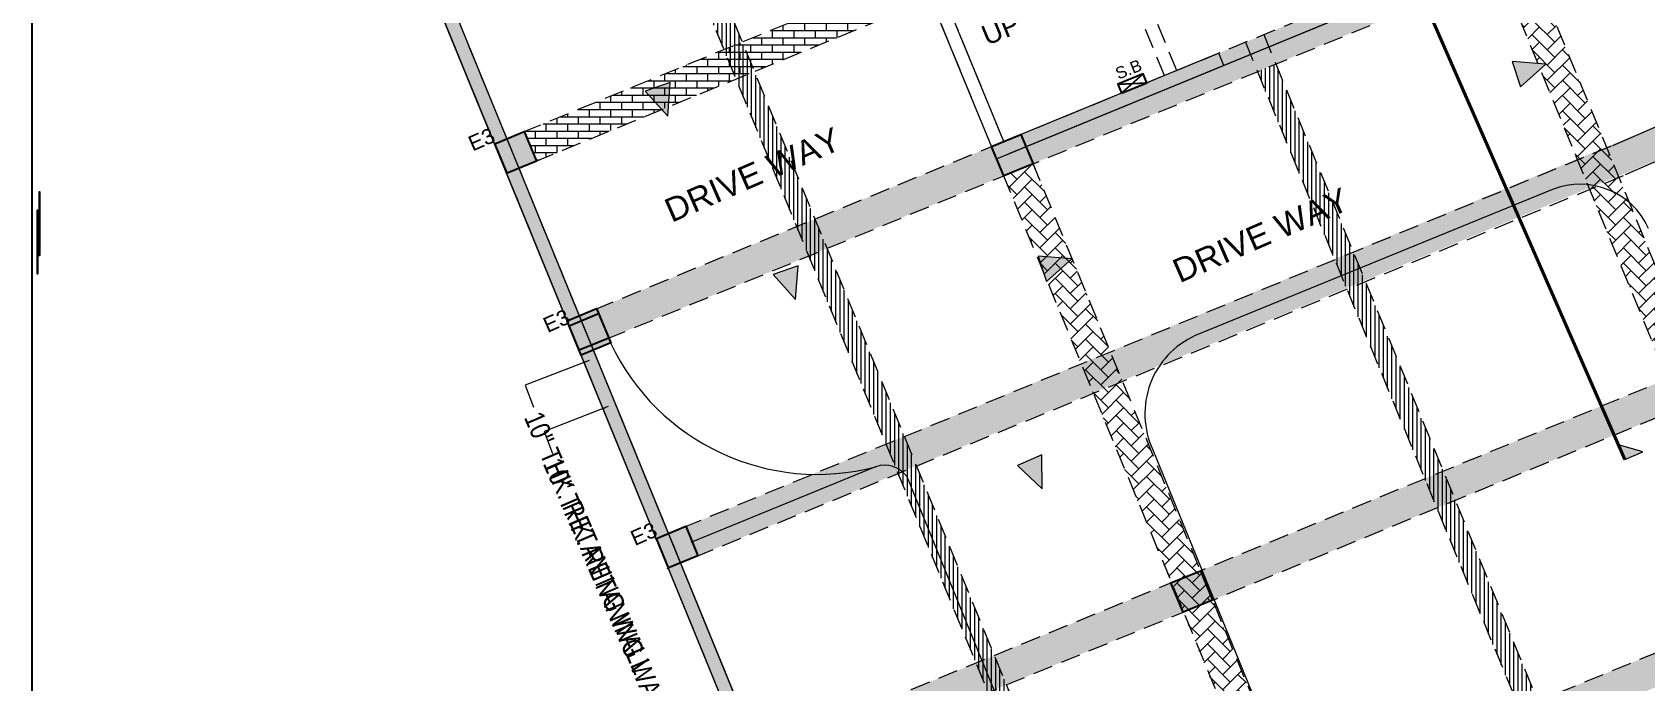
# Model space of a CAD drawing. Header units: inches. Extents: x -13956017 to 293115509, y -946740 to -305538.
# Drawn here: x 1187607 to 1188825, y -915376 to -914886 of the extents above; entities that cross this region are included whole.
import ezdxf

# ---------------------------------------------------------------- set-up
doc = ezdxf.new("R2010")
doc.units = ezdxf.units.IN
doc.header["$LTSCALE"] = 6
doc.linetypes.add('CONTINOUS', pattern=[2000000.0, 1000000.0, 1000000.0])
doc.linetypes.add('DASHED2', pattern=[0.375, 0.25, -0.125])
for name, color, linetype in [('A-CUTOUT', 3, 'CONTINOUS'), ('CELLING', 251, 'Continuous'), ('COLL SIZE', 160, 'Continuous'), ('DIM', 7, 'Continuous'), ('door', 5, 'Continuous'), ('E-WIRING', 251, 'Continuous'), ('FITTING', 24, 'Continuous')]:
    doc.layers.add(name, color=color, linetype=linetype)
for name, color, linetype, lineweight in [('column', 240, 'Continuous', 25), ('DIM-2', 1, 'Continuous', 13), ('Hatch', 251, 'Continuous', 0), ('plan', 7, 'Continuous', 5), ('TEX', 250, 'Continuous', 30), ('v.b', 200, 'Continuous', 5), ('W', 250, 'Continuous', 5), ('wall', 7, 'Continuous', 30), ('wall new', 3, 'Continuous', 25)]:
    doc.layers.add(name, color=color, linetype=linetype, lineweight=lineweight)
doc.styles.add('ARI', font='arial.ttf')
doc.styles.add('TYTLE-TEXT', font='swissel.ttf', dxfattribs={"width": 0.75, "height": 250})
doc.dimstyles.new('Copy(2) of AA', dxfattribs={"dimtxt": 12, "dimasz": 4, "dimexe": 0.18, "dimexo": 0, "dimgap": 0.09, "dimtad": 0, "dimdec": 0, "dimzin": 0, "dimdsep": 46, "dimlunit": 3, "dimtxsty": 'ARI', "dimblk": 'OBLIQUE', "dimcen": 0.09, "dimclrd": 7, "dimclre": 7, "dimclrt": 7, "dimadec": 0, "dimazin": 0, "dimtfac": 1, "dimtdec": 0, "dimtofl": 0, "dimtmove": 0, "dimatfit": 3, "dimfxl": 1, "dimtolj": 1, "dimtzin": 0, "dimlwd": 5, "dimlwe": 5, "dimarcsym": 0})
pattern_1 = [(45, (49470.0205, -13240.949), (0, 11.494727835), [24.384, -8.128]), (135, (49475.768, -13235.202), (1e-15, 11.494727835), [24.384, -8.128])]
pattern_2 = [(0, (58243.929, -13240.949), (0, 5.419344), []), (90, (58243.929, -13240.949), (-8.128, 5.419344), [5.419344, -5.419344])]
pattern_3 = [(0, (-27.8192783, 2.9401021), (0, 0.001397), [0.001016, -0.000381]), (90, (-27.8192783, 2.9401021), (-0.001397, 0), [0.001016, -0.000381])]

# ---------------------------------------------------------------- blocks, each defined once
blk = doc.blocks.new('_Oblique')
at = {"layer": 'DIM', "color": 0, "lineweight": -2}
blk.add_line((-0.5, -0.5), (0.5, 0.5), dxfattribs=at)
blk = doc.blocks.new('SB')
at = {"layer": 'W', "color": 6, "linetype": 'ByBlock', "lineweight": 25}
for p, q in [((196907.8, -96527.1), (196884.1, -96518.6)), ((196884.1, -96527.1), (196907.8, -96518.6))]:
    blk.add_line(p, q, dxfattribs=at)
blk.add_lwpolyline([(196884.1, -96518.6), (196907.8, -96518.6), (196907.8, -96527.1), (196884.1, -96527.1)], close=True, dxfattribs=at)
blk = doc.blocks.new('sdfdsf')
at = {"lineweight": -3}
blk.add_hatch(color=7, dxfattribs=at).paths.add_polyline_path([(23236.7, 14983.3), (23242.1, 14983.3), (23242.1, 15029.5), (23236.7, 15029.5)])
at = {"layer": 'Hatch'}
h = blk.add_hatch(dxfattribs=at)
h.set_pattern_fill('ANGLE', color=5, scale=0.0002)
h.set_pattern_definition(pattern_3)
h.paths.add_polyline_path([(23236.4, 15029.5), (23242.4, 15029.5), (23242.4, 15030.4), (23236.4, 15030.4)])
h = blk.add_hatch(dxfattribs=at)
h.set_pattern_fill('ANGLE', color=5, scale=0.0002)
h.set_pattern_definition(pattern_3)
h.paths.add_polyline_path([(23236.4, 14983.3), (23242.4, 14983.3), (23242.4, 14982.4), (23236.4, 14982.4)])
for p, q in [((23242.4, 15030.4), (23236.4, 14982.4)), ((23242.4, 14982.4), (23236.4, 15030.4))]:
    blk.add_line(p, q)
at = {"layer": 'CELLING', "color": 5}
for points in [[(23236.4, 14982.4), (23242.4, 14982.4), (23242.4, 15030.4), (23236.4, 15030.4)], [(23242.4, 15029.5), (23236.4, 15029.5), (23236.4, 15030.4), (23242.4, 15030.4)], [(23236.4, 15029.5), (23242.4, 15029.5), (23242.4, 15030.4), (23236.4, 15030.4)], [(23236.7, 14983.3), (23242.1, 14983.3), (23242.1, 15029.5), (23236.7, 15029.5)], [(23236.4, 14983.3), (23242.4, 14983.3), (23242.4, 14982.4), (23236.4, 14982.4)], [(23236.4, 14983.3), (23242.4, 14983.3), (23242.4, 14982.4), (23236.4, 14982.4)]]:
    blk.add_lwpolyline(points, close=True, dxfattribs=at)

msp = doc.modelspace()

# ---------------------------------------------------------------- hatches: boundary and pattern name
at = {"layer": 'A-CUTOUT', "lineweight": 0, "ltscale": 0.3, "true_color": 0xffc6b3}
h = msp.add_hatch(dxfattribs=at)
h.set_pattern_fill('AR-BRSTD', color=31, scale=0.08)
h.set_pattern_definition(pattern_2)
h.paths.add_polyline_path([(1188006.9, -914949), (1188276.3, -914838.2), (1188285.5, -914860.4), (1187987.8, -914982.8), (1187978.6, -914960.6)])
h = msp.add_hatch(dxfattribs=at)
h.set_pattern_fill('AR-BRSTD', color=31, scale=0.08)
h.set_pattern_definition([(0, (49470.0205, -13240.949), (0, 5.419344), []), (90, (49470.0205, -13240.949), (-8.128, 5.419344), [5.419344, -5.419344])])
h.paths.add_polyline_path([(1188147.5, -915239.2), (1188100.6, -915258.6), (1188109.7, -915280.6), (1188857.5, -914972.1), (1188990.6, -914914.1), (1189078.8, -914875.6), (1189073, -914865.1), (1189067.1, -914854.5), (1188973.9, -914895.2), (1188838.4, -914954.3)])
h = msp.add_hatch(dxfattribs=at)
h.set_pattern_fill('AR-BRSTD', color=31, scale=0.08)
h.set_pattern_definition(pattern_2)
h.paths.add_polyline_path([(1188239, -915597.7), (1189157, -915220.5), (1189156, -915246.8), (1188248.2, -915619.8)])
at = {"layer": 'column', "ltscale": 10, "true_color": 0xffc6b3}
h = msp.add_hatch(color=31, dxfattribs=at)
h.dxf.hatch_style = 1
h.paths.add_polyline_path([(1187956.5, -914969.8), (1187978.6, -914960.6), (1187987.8, -914982.8), (1187965.7, -914992)])
at = {"layer": 'column', "ltscale": 10}
h = msp.add_hatch(color=256, dxfattribs=at)
h.dxf.hatch_style = 1
h.paths.add_polyline_path([(1187956.5, -914969.8), (1187978.6, -914960.6), (1187987.8, -914982.8), (1187965.7, -914992)])
at = {"layer": 'column', "ltscale": 10, "true_color": 0xffc6b3}
h = msp.add_hatch(color=31, dxfattribs=at)
h.dxf.hatch_style = 1
h.paths.add_polyline_path([(1188331.2, -914971.8), (1188353.4, -914962.7), (1188362.6, -914984.9), (1188340.4, -914994)])
at = {"layer": 'column', "ltscale": 10}
h = msp.add_hatch(color=256, dxfattribs=at)
h.dxf.hatch_style = 1
h.paths.add_polyline_path([(1188331.2, -914971.8), (1188353.4, -914962.7), (1188362.6, -914984.9), (1188340.4, -914994)])
at = {"layer": 'column', "ltscale": 10, "true_color": 0xffc6b3}
h = msp.add_hatch(color=31, dxfattribs=at)
h.dxf.hatch_style = 1
h.paths.add_polyline_path([(1188011, -915103.4), (1188033.2, -915094.2), (1188042.4, -915116.4), (1188020.2, -915125.6)])
at = {"layer": 'column', "ltscale": 10}
h = msp.add_hatch(color=256, dxfattribs=at)
h.dxf.hatch_style = 1
h.paths.add_polyline_path([(1188012.5, -915107.1), (1188034.7, -915097.9), (1188043.9, -915120.1), (1188021.7, -915129.3)])
at = {"layer": 'column', "ltscale": 10, "true_color": 0xffc6b3}
h = msp.add_hatch(color=31, dxfattribs=at)
h.dxf.hatch_style = 1
h.paths.add_polyline_path([(1188078.4, -915267.6), (1188100.5, -915258.4), (1188109.7, -915280.6), (1188087.6, -915289.8)])
at = {"layer": 'column', "ltscale": 10}
h = msp.add_hatch(color=256, dxfattribs=at)
h.dxf.hatch_style = 1
h.paths.add_polyline_path([(1188078.4, -915267.6), (1188100.5, -915258.4), (1188109.7, -915280.6), (1188087.6, -915289.8)])
at = {"layer": 'column', "ltscale": 10, "true_color": 0xffc6b3}
h = msp.add_hatch(color=31, dxfattribs=at)
h.dxf.hatch_style = 1
h.paths.add_polyline_path([(1188466.6, -915301.1), (1188488.8, -915292), (1188497.9, -915314.2), (1188475.7, -915323.3)])
at = {"layer": 'column', "ltscale": 10}
h = msp.add_hatch(color=256, dxfattribs=at)
h.dxf.hatch_style = 1
h.paths.add_polyline_path([(1188466.6, -915301.1), (1188488.8, -915292), (1188497.9, -915314.2), (1188475.7, -915323.3)])
at = {"layer": 'DIM-2', "ltscale": 0.3, "true_color": 0xffc6b3}
h = msp.add_hatch(color=31, dxfattribs=at)
h.dxf.hatch_style = 1
h.paths.add_polyline_path([(1188638.5, -914818), (1188643.4, -914829.2), (1188652, -914812.1)])
h.paths.add_polyline_path([(1188804.2, -915196.9), (1188809.1, -915208.1), (1188822.6, -915202.2)])
at = {"layer": 'door', "lineweight": 0, "ltscale": 0.3, "true_color": 0xffc6b3}
h = msp.add_hatch(dxfattribs=at)
h.set_pattern_fill('AR-HBONE', color=31, scale=0.08)
h.set_pattern_definition(pattern_1)
h.paths.add_polyline_path([(1189719.7, -914157.3), (1189758.9, -914119.3), (1189775.9, -914136.2), (1189483.8, -914422.3), (1189135, -914615.6), (1188977.7, -914702.7), (1188744.9, -914827.6), (1188042.4, -915116.4), (1188033.3, -915094.3), (1188733.6, -914806.5), (1188917.6, -914707.7), (1189068.4, -914625), (1189209.8, -914546.7), (1189464.5, -914405.6), (1189495.1, -914377.3)])
h = msp.add_hatch(dxfattribs=at)
h.set_pattern_fill('AR-HBONE', color=31, scale=0.08)
h.set_pattern_definition([(45, (58243.929, -13240.949), (0, 11.494727835), [24.384, -8.128]), (135, (58249.6764, -13235.202), (1e-15, 11.494727835), [24.384, -8.128])])
h.paths.add_polyline_path([(1188982.2, -915490.3), (1188600.8, -914562.3), (1188620.8, -914548.3), (1189004.8, -915482.3)])
h = msp.add_hatch(dxfattribs=at)
h.set_pattern_fill('AR-HBONE', color=31, scale=0.08)
h.set_pattern_definition(pattern_1)
h.paths.add_polyline_path([(1190094.7, -914899.2), (1189755.8, -914725.1), (1189729.1, -914711.4), (1189710.4, -914727.1), (1189164.2, -915029.8), (1188868.9, -915135.8), (1188168, -915423.8), (1188177.2, -915445.9), (1188878, -915157.9), (1189163.3, -915055.3), (1189196.8, -915039.1), (1189415.5, -914918), (1189705.6, -914757.2), (1189744.8, -914746.5), (1190083.7, -914920.6)])
h = msp.add_hatch(dxfattribs=at)
h.set_pattern_fill('AR-HBONE', color=31, scale=0.08)
h.set_pattern_definition(pattern_1)
h.paths.add_polyline_path([(1188340.4, -914994), (1188362.6, -914984.9), (1188699.7, -915805.3), (1188677.7, -915814.4)])
at = {"layer": 'FITTING', "lineweight": 0, "ltscale": 0.3, "true_color": 0xffc6b3}
h = msp.add_hatch(dxfattribs=at)
h.set_pattern_fill('ANSI31', color=31, angle=45)
h.set_pattern_definition([(90, (58243.929, -13240.949), (-3.175, 0), [])])
h.paths.add_polyline_path([(1188527.1, -915866.7), (1188563.4, -915955.2), (1188578.4, -915952.2), (1188094.4, -914774.5), (1188080.5, -914780.2), (1188291.4, -915293.4), (1188434, -915640.3)])
h = msp.add_hatch(dxfattribs=at)
h.set_pattern_fill('ANSI31', color=31, angle=45)
h.set_pattern_definition([(90, (58241.1543, -13242.0894), (-3.175, 0), [])])
h.paths.add_polyline_path([(1188550.7, -914921.9), (1188815.2, -915565.4), (1188801.3, -915571.1), (1188531.8, -914915.3), (1188545.7, -914909.6)])
at = {"layer": 'W', "ltscale": 10}
h = msp.add_hatch(color=256, dxfattribs=at)
h.dxf.hatch_style = 1
h.paths.add_polyline_path([(1188730.4, -914926.7), (1188749.4, -914909.6), (1188723.9, -914907.8)])
h = msp.add_hatch(color=256, dxfattribs=at)
h.dxf.hatch_style = 1
h.paths.add_polyline_path([(1188069.8, -914930), (1188086.9, -914949), (1188088.7, -914923.5)])
h = msp.add_hatch(color=256, dxfattribs=at)
h.dxf.hatch_style = 1
h.paths.add_polyline_path([(1188372.8, -915073.6), (1188391.8, -915056.6), (1188366.4, -915054.7)])
h = msp.add_hatch(color=256, dxfattribs=at)
h.dxf.hatch_style = 1
h.paths.add_polyline_path([(1188166.4, -915068.4), (1188183.4, -915087.4), (1188185.2, -915062)])
h = msp.add_hatch(color=256, dxfattribs=at)
h.dxf.hatch_style = 1
h.paths.add_polyline_path([(1188350.8, -915212.6), (1188369.3, -915230.1), (1188369.1, -915204.6)])
at = {"layer": 'wall new', "lineweight": 9, "ltscale": 6, "true_color": 0xffc6b3}
h = msp.add_hatch(dxfattribs=at)
h.set_pattern_fill('AR-CONC', color=31, scale=0.06)
h.set_pattern_definition([(50, (67980.661, -13240.949), (10.93108014, -0.95634513), [1.143, -12.573]), (355, (67980.661, -13240.949), (-2.114605285, 11.46341071), [0.9144, -10.05843505]), (100.4514447, (67981.572, -13241.029), (8.816474825, 10.507065115), [0.97140053, -10.68541468]), (46.1842, (67980.66, -13237.901), (16.26474245, -2.52253968), [1.7145, -18.8595]), (96.6355576, (67982.016, -13238.111), (14.24424804, 14.84556748), [1.45710139, -16.02813649]), (351.1841512, (67980.66, -13237.901), (14.24424804, 14.84556748), [1.37159802, -15.08758392]), (21, (67982.185, -13238.663), (9.096863476, -6.13591189), [1.143, -12.573]), (326, (67982.185, -13238.663), (3.7081217, 11.05127797), [0.9144, -10.0584]), (71.451445, (67982.943, -13239.174), (12.80498516, 4.91536613), [0.97140053, -10.68539626]), (37.5, (67980.6607, -13240.949), (0.185316195, 5.073302332), [0, -9.93648, 0, -10.2108, 0, -10.0965]), (7.5, (67980.6607, -13240.949), (4.00917975, 6.01083449), [0, -5.82168, 0, -9.70788, 0, -3.8481]), (327.5, (67977.262, -13240.949), (8.13543571, -0.34372464), [0, -3.81, 0, -11.8872, 0, -15.7734]), (317.5, (67975.738, -13240.949), (8.887750883, 1.525589462), [0, -4.953, 0, -7.89432, 0, -11.2014])])
h.paths.add_polyline_path([(1189176.3, -915905.2), (1189307.4, -915923.5), (1189416.1, -915917.3), (1189530.7, -915910.7), (1189604.2, -915906.4), (1189741.5, -915906.4), (1190465.9, -914496.6), (1189335.3, -913374), (1188682.7, -913641.5), (1188741.9, -913785), (1187653.7, -914230.5), (1188379, -916002.5), (1188696.2, -915939.5), (1188995.8, -915879.9)])
h.paths.add_polyline_path([(1189177.6, -915895.3), (1189307.8, -915913.5), (1189415.5, -915907.3), (1189530.2, -915900.7), (1189604, -915896.4), (1189735.4, -915896.4), (1190453.7, -914498.6), (1189333, -913385.8), (1188695.7, -913646.9), (1188755, -913790.5), (1187666.8, -914235.9), (1188386.1, -915993.3), (1188693.8, -915929.3), (1188993.8, -915869.5)], flags=16)

# ---------------------------------------------------------------- linework, layer by layer
at = {"layer": 'column', "color": 31, "ltscale": 10, "true_color": 0xffc6b3}
for points, elevation in [([(1187956.5, -914969.8), (1187978.6, -914960.6), (1187987.8, -914982.8), (1187965.7, -914992), (1187956.5, -914969.8)], -4170.6), ([(1188331.2, -914971.8), (1188353.4, -914962.7), (1188362.6, -914984.9), (1188340.4, -914994), (1188331.2, -914971.8)], -84.6), ([(1188011, -915103.4), (1188033.2, -915094.2), (1188042.4, -915116.4), (1188020.2, -915125.6), (1188011, -915103.4)], -84.6), ([(1188078.4, -915267.6), (1188100.5, -915258.4), (1188109.7, -915280.6), (1188087.6, -915289.8), (1188078.4, -915267.6)], -4170.6), ([(1188466.6, -915301.1), (1188488.8, -915292), (1188497.9, -915314.2), (1188475.7, -915323.3), (1188466.6, -915301.1)], -84.6)]:
    msp.add_lwpolyline(points, dxfattribs=dict(at, elevation=elevation))
at = {"layer": 'column', "ltscale": 10}
for points, elevation in [([(1187956.5, -914969.8), (1187978.6, -914960.6), (1187987.8, -914982.8), (1187965.7, -914992), (1187956.5, -914969.8)], -4170.6), ([(1188331.2, -914971.8), (1188353.4, -914962.7), (1188362.6, -914984.9), (1188340.4, -914994), (1188331.2, -914971.8)], -84.6), ([(1188012.5, -915107.1), (1188034.7, -915097.9), (1188043.9, -915120.1), (1188021.7, -915129.3), (1188012.5, -915107.1)], -4170.6), ([(1188078.4, -915267.6), (1188100.5, -915258.4), (1188109.7, -915280.6), (1188087.6, -915289.8), (1188078.4, -915267.6)], -4170.6), ([(1188466.6, -915301.1), (1188488.8, -915292), (1188497.9, -915314.2), (1188475.7, -915323.3), (1188466.6, -915301.1)], -84.6)]:
    msp.add_lwpolyline(points, dxfattribs=dict(at, elevation=elevation))
at = {"layer": 'DIM-2', "color": 31, "lineweight": 40, "ltscale": 0.3, "true_color": 0xffc6b3}
msp.add_line((1188809.1, -915208.1), (1188638.5, -914818), dxfattribs=at)
at = {"layer": 'DIM-2', "color": 31, "ltscale": 0.3, "true_color": 0xffc6b3}
for p, q in [((1188822.6, -915202.2), (1188804.2, -915196.9)), ((1188809.1, -915208.1), (1188822.6, -915202.2))]:
    msp.add_line(p, q, dxfattribs=at)
at = {"layer": 'TEX', "lineweight": 25, "ltscale": 0.3}
msp.add_lwpolyline([(1191395, -916133.2), (1187607.5, -916133.2), (1187607.5, -913266.1), (1191395, -913266.1)], close=True, dxfattribs=at)
at = {"layer": 'v.b', "color": 31, "linetype": 'DASHED2', "ltscale": 10, "true_color": 0xffc6b3}
for p, q in [((1188379, -916002.5, -4171.1), (1187653.7, -914230.5, 956.3)), ((1188386.1, -915993.3, -4099.8), (1187666.8, -914235.9, 956.3)), ((1188620.8, -914548.3, 2037.2), (1189015.8, -915508.9, -84.6)), ((1188600.8, -914562.3, 2444), (1188993.6, -915518.1, -84.6)), ((1188461.7, -914918.2, -84.6), (1188354.2, -914656.9, 3884.5)), ((1188470.9, -914914.4, -84.6), (1188363.5, -914653.1, 3884.5)), ((1188333.2, -914976.5, -84.6), (1188218.5, -914697.5, -84.6)), ((1188340.5, -914968, 3884.5), (1188236.9, -914715.9, 3884.5)), ((1188094.3, -914774.3, -8140.2), (1188578.4, -915952.2, -82.5)), ((1188080.5, -914780, -8140.2), (1188563.4, -915955.2, -1122)), ((1188011.1, -915103.4, -84.6), (1188733.6, -914806.5, -84.6)), ((1187956.5, -914969.7, -2620.9), (1188276.3, -914838.2, -84.6)), ((1188020.2, -915125.6, -84.6), (1188742.7, -914828.7, -84.6)), ((1187965.7, -914991.9, -2620.9), (1188285.5, -914860.4, -84.6)), ((1188536.6, -914887.4, -84.6), (1188824.3, -915587.6, -84.6)), ((1188522.7, -914893.1, -84.6), (1188810.5, -915593.3, -84.6)), ((1188077.4, -915268, -4170.6), (1188800.4, -914970.8, -4170.6)), ((1188331.2, -914971.8, -84.6), (1188687.8, -915836.2, -99.3)), ((1188353.4, -914962.7, -84.6), (1188746.4, -915918.8, -84.6)), ((1188086.5, -915290.2, -4170.6), (1188809.6, -914993, -4170.6)), ((1188145.8, -915432.9, -84.6), (1188868.9, -915135.8, -84.6)), ((1188155, -915455.1, -84.6), (1188878, -915157.9, -84.6)), ((1188216.9, -915606.8, -2210.5), (1189158.4, -915219.9, -58.3))]:
    msp.add_line(p, q, dxfattribs=at)
at = {"layer": 'v.b', "color": 31, "linetype": 'DASHED2', "ltscale": 100, "true_color": 0xffc6b3}
for p, q in [((1188800, -914971, -4170.6), (1189069.2, -914853.6, -84.6)), ((1188809.6, -914993, -4170.6), (1189078.8, -914875.6, -84.6))]:
    msp.add_line(p, q, dxfattribs=at)
at = {"layer": 'W', "ltscale": 10}
for p, q in [((1188379, -916002.5, -4171.1), (1187653.7, -914230.5, 956.3)), ((1188386.1, -915993.3, -4099.8), (1187666.8, -914235.9, 956.3)), ((1188333.2, -914976.5, -84.6), (1188218.5, -914697.5, -84.6)), ((1188340.5, -914968, 3884.5), (1188236.9, -914715.9, 3884.5)), ((1188335, -914981.1, -84.6), (1188742.9, -914813.4, -84.6)), ((1188626.4, -914861.3, 3884.5), (1188344.3, -914977.3, 3884.5)), ((1188502.6, -914901.4, 3884.5), (1188340.5, -914968, 3884.5)), ((1188506.4, -914910.7, 3884.5), (1188502.6, -914901.4, 3884.5)), ((1188754.4, -915004.2, -84.6), (1188484.4, -915114.8, -84.6)), ((1188452.9, -915200.7, -84.6), (1188777.6, -915994.6, 404.3)), ((1188104.6, -915270.3, 3884.5), (1188243.9, -915213.4, -4171.1)), ((1188267.3, -915220.9, -4171.1), (1188593.6, -916020.6, 3884.5))]:
    msp.add_line(p, q, dxfattribs=at)
for points, elevation in [([(1189176.3, -915905.2), (1189307.4, -915923.5), (1189416.1, -915917.3), (1189530.7, -915910.7), (1189604.2, -915906.4), (1189741.5, -915906.4), (1190465.9, -914496.6), (1189335.3, -913374), (1188682.7, -913641.5), (1188741.9, -913785), (1187653.7, -914230.5), (1188379, -916002.5), (1188708.9, -916045.9), (1188995.8, -915879.9), (1189176.3, -915905.2)], 3014.8), ([(1188069.8, -914930), (1188086.9, -914949), (1188088.7, -914923.5), (1188069.8, -914930)], -84.6), ([(1188166.4, -915068.4), (1188183.4, -915087.4), (1188185.2, -915062), (1188166.4, -915068.4)], -84.6)]:
    msp.add_lwpolyline(points, dxfattribs=dict(at, elevation=elevation))
at = {"layer": 'W', "ltscale": 10, "elevation": 3014.8}
msp.add_lwpolyline([(1189177.6, -915895.3), (1189307.8, -915913.5), (1189415.5, -915907.3), (1189530.2, -915900.7), (1189604, -915896.4), (1189735.4, -915896.4), (1190453.7, -914498.6), (1189333, -913385.8), (1188695.7, -913646.9), (1188755, -913790.5), (1187666.8, -914235.9), (1188386.1, -915993.3), (1188706.8, -916035.5), (1188993.8, -915869.5)], close=True, dxfattribs=at)
at = {"layer": 'W', "ltscale": 10}
for points in [[(1188730.4, -914926.7), (1188749.4, -914909.6), (1188723.9, -914907.8), (1188730.4, -914926.7)], [(1188372.8, -915073.6), (1188391.8, -915056.6), (1188366.4, -915054.7), (1188372.8, -915073.6)], [(1188350.8, -915212.6), (1188369.3, -915230.1), (1188369.1, -915204.6), (1188350.8, -915212.6)]]:
    msp.add_lwpolyline(points, dxfattribs=at)
for centre, radius, start, end in [((1188775.2, -915057, -84.6), 56.7, 24.3155, 111.5732), ((1188199.8, -915046.9, -4171.1), 172.3, 205.1379, 284.8342), ((1188511.7, -915173.5, -84.6), 64.8, 114.4267, 204.782), ((1188250.6, -915232.7, -4171.1), 20.4, 35.3716, 109.1316)]:
    msp.add_arc(centre, radius, start, end, dxfattribs=at)

# ---------------------------------------------------------------- block references
at = {"layer": 'E-WIRING', "extrusion": (0.999998, 0.002087, -2.60382e-06), "xscale": -1, "rotation": 90.08150096860264}
for p in [(-902533.2, 27943.4, 1185700.7), (-902547.1, 28048.3, 1185699.2)]:
    msp.add_blockref('sdfdsf', p, dxfattribs=at)
at = {"layer": 'W', "color": 0, "linetype": 'ByBlock', "lineweight": 25, "xscale": -0.867442345056781, "yscale": 0.8674423450567809, "zscale": 0.8674423450567806, "rotation": 202.3422954978368}
msp.add_blockref('SB', (1062291.6, -1057292.9, 5364.4), dxfattribs=at)

# ---------------------------------------------------------------- texts
at = {"layer": 'COLL SIZE', "linetype": 'ByBlock', "style": 'TYTLE-TEXT', "width": 0.813384}
msp.add_text('10" THK. RETANING WALL', height=15.007, rotation=293.2458, dxfattribs=at).set_placement((1187978.2, -915176.2, -85))
at = {"layer": 'COLL SIZE', "color": 31, "linetype": 'ByBlock', "true_color": 0xffc6b3, "style": 'TYTLE-TEXT', "width": 0.813384}
msp.add_text('10" THK. RETANING WALL', height=15.007, rotation=293.2458, dxfattribs=at).set_placement((1187992.5, -915211.1, -227))
at = {"layer": 'plan', "color": 0, "lineweight": 25, "ltscale": 0.6, "insert": (1188423.6, -914913.1, 3262.6), "char_height": 8.93, "attachment_point": 1, "rotation": 21.5988, "style": 'ARI'}
msp.add_mtext_dynamic_manual_height_columns('{\\C5;S.B}', width=26.539, gutter_width=14.3, heights=[0], dxfattribs=at)
at = {"layer": 'wall', "style": 'ARI'}
for s, height, rotation, p in [('UP', 15, 22.3416, (1188327.7, -914895.9, -8022.9)), ('E3', 11.52, 23.7257, (1187939.7, -914975.7, 5311.6)), ('DRIVE WAY', 18, 23.5156, (1188089.8, -915029.5, -5953.7)), ('DRIVE WAY', 18, 23.5156, (1188473.1, -915075.1, -6038.3)), ('E3', 11.52, 23.7257, (1187996.2, -915112.6, 5311.6)), ('E3', 11.52, 23.7257, (1188062.1, -915273.4, 5311.6))]:
    msp.add_text(s, height=height, rotation=rotation, dxfattribs=at).set_placement(p)

# ---------------------------------------------------------------- leaders
at = {"layer": 'wall', "color": 2, "ltscale": 6}
msp.add_leader([(1188027.7, -915133.2, -1619.1), (1187979.3, -915151.9, -1619.1), (1187985.7, -915168.6, -1619.1)], dimstyle='Copy(2) of AA', override={"dimgap": 0.09, "dimtad": 0, "dimfxl": 2, "dimarcsym": 1}, dxfattribs=at)
at = {"layer": 'wall', "color": 31, "ltscale": 6, "true_color": 0xffc6b3}
msp.add_leader([(1188042, -915168.1, -1761.2), (1187993.6, -915186.9, -1761.2), (1188000, -915203.5, -1761.2)], dimstyle='Copy(2) of AA', override={"dimgap": 0.09, "dimtad": 0, "dimfxl": 2, "dimarcsym": 1}, dxfattribs=at)

doc.saveas('drawing.dxf')
